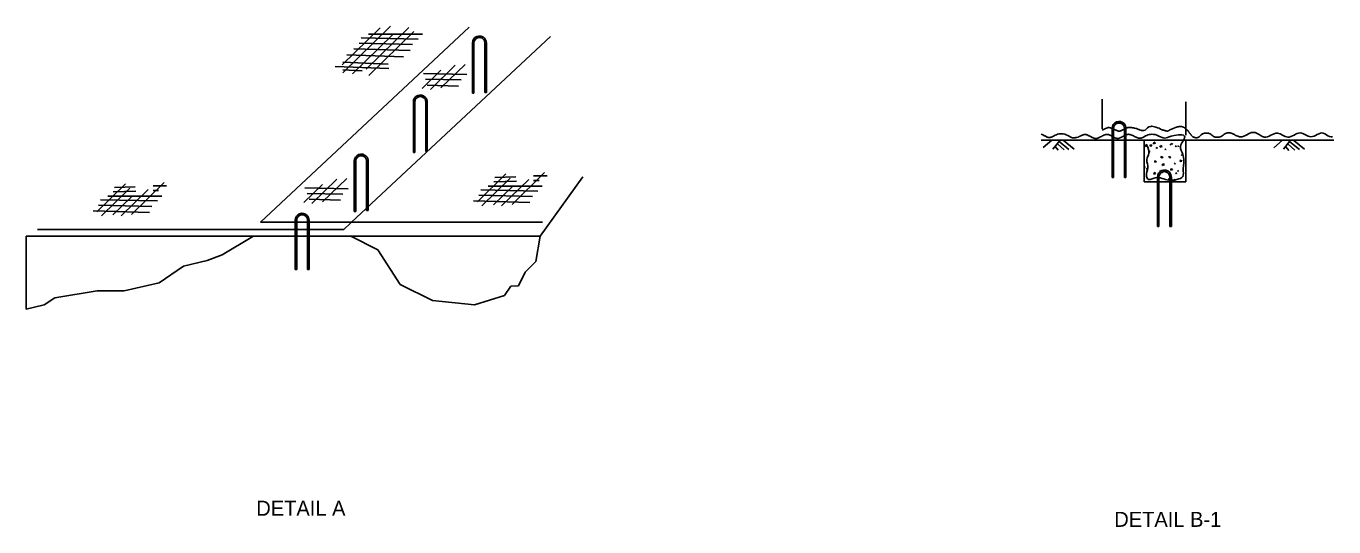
# Model space of a CAD drawing. Extents: x -772.7 to -720.5, y -341.5 to -314.9.
# Drawn here: x -772.66 to -757.01, y -341.49 to -335.5 of the extents above; entities that cross this region are included whole.
import ezdxf

# ---------------------------------------------------------------- set-up
doc = ezdxf.new("R2010")
doc.units = 0
for name, color, linetype in [('ls_AREA-EC-ROLLED-PRODUCT', 7, 'Continuous'), ('mc_SLOPE-PROTECTION', 7, 'Continuous'), ('str_Misc-Steel-A', 7, 'Continuous'), ('wpc_NO-PLOT', 7, 'Continuous'), ('wpc_TEMP-anno', 7, 'Continuous')]:
    doc.layers.add(name, color=color, linetype=linetype)

msp = doc.modelspace()

# ---------------------------------------------------------------- linework, layer by layer
at = {"layer": 'ls_AREA-EC-ROLLED-PRODUCT'}
for p, q in [((-769.859, -337.846), (-767.359, -335.512)), ((-768.427, -335.52), (-768.882, -335.963)), ((-768.301, -335.499), (-768.873, -336.056)), ((-768.081, -335.513), (-768.593, -336.012)), ((-768.769, -337.846), (-766.388, -335.623)), ((-768.279, -335.601), (-768.758, -336.068)), ((-768.654, -335.638), (-767.971, -335.653)), ((-768.566, -335.594), (-767.919, -335.594)), ((-768.024, -335.564), (-768.562, -336.088)), ((-768.823, -335.844), (-768.148, -335.866)), ((-768.742, -335.77), (-768.066, -335.792)), ((-768.676, -335.704), (-768.037, -335.719)), ((-768.962, -335.983), (-768.323, -336.005)), ((-768.874, -335.931), (-768.331, -335.953)), ((-767.526, -335.964), (-767.825, -336.255)), ((-767.41, -335.956), (-767.699, -336.237)), ((-768.874, -336.023), (-768.64, -336.034)), ((-767.699, -336.026), (-767.923, -336.245)), ((-767.908, -336.066), (-767.39, -336.078)), ((-767.883, -336.134), (-767.456, -336.143)), ((-767.861, -336.205), (-767.486, -336.217)), ((-759.255, -336.925), (-759.268, -336.929)), ((-759.266, -336.94), (-759.245, -336.937)), ((-759.262, -336.925), (-759.261, -336.938)), ((-759.245, -336.937), (-759.255, -336.925)), ((-759.2, -336.921), (-759.213, -336.925)), ((-759.211, -336.923), (-759.211, -336.936)), ((-759.211, -336.936), (-759.19, -336.933)), ((-759.19, -336.933), (-759.2, -336.921)), ((-759.174, -336.907), (-759.163, -336.89)), ((-759.147, -336.898), (-759.174, -336.907)), ((-759.166, -336.887), (-759.147, -336.898)), ((-759.095, -336.947), (-759.085, -336.93)), ((-759.068, -336.938), (-759.095, -336.947)), ((-759.088, -336.928), (-759.068, -336.938)), ((-758.969, -336.923), (-758.958, -336.906)), ((-758.961, -336.903), (-758.941, -336.913)), ((-758.901, -336.932), (-758.908, -336.936)), ((-758.907, -336.934), (-758.902, -336.942)), ((-758.902, -336.942), (-758.901, -336.932)), ((-758.901, -336.932), (-758.902, -336.933)), ((-758.871, -336.932), (-758.878, -336.936)), ((-758.877, -336.934), (-758.872, -336.942)), ((-758.872, -336.942), (-758.87, -336.932)), ((-758.87, -336.932), (-758.872, -336.933)), ((-759.216, -336.994), (-759.228, -336.994)), ((-759.226, -336.993), (-759.222, -337.005)), ((-759.222, -337.005), (-759.216, -336.994)), ((-759.14, -336.951), (-759.133, -336.96)), ((-759.14, -336.951), (-759.126, -336.955)), ((-759.133, -336.96), (-759.124, -336.959)), ((-759.124, -336.959), (-759.126, -336.955)), ((-759.067, -337.058), (-759.08, -337.062)), ((-759.077, -337.06), (-759.077, -337.073)), ((-759.077, -337.073), (-759.056, -337.07)), ((-759.056, -337.07), (-759.067, -337.058)), ((-759.024, -336.972), (-759.031, -336.975)), ((-759.03, -336.973), (-759.025, -336.981)), ((-759.025, -336.981), (-759.024, -336.971)), ((-759.024, -336.971), (-759.025, -336.972)), ((-758.974, -337.057), (-758.987, -337.061)), ((-758.984, -337.058), (-758.984, -337.071)), ((-758.984, -337.071), (-758.963, -337.069)), ((-758.963, -337.069), (-758.974, -337.057)), ((-758.829, -337.037), (-758.836, -337.04)), ((-758.835, -337.039), (-758.83, -337.047)), ((-758.83, -337.047), (-758.829, -337.036)), ((-758.829, -337.036), (-758.83, -337.037)), ((-766.457, -337.252), (-766.847, -337.632)), ((-759.274, -337.179), (-759.281, -337.182)), ((-759.28, -337.181), (-759.275, -337.189)), ((-759.275, -337.189), (-759.273, -337.178)), ((-759.273, -337.178), (-759.275, -337.18)), ((-759.251, -337.201), (-759.258, -337.205)), ((-759.256, -337.203), (-759.251, -337.211)), ((-759.251, -337.211), (-759.25, -337.201)), ((-759.25, -337.201), (-759.251, -337.202)), ((-759.153, -337.246), (-759.169, -337.261)), ((-759.145, -337.112), (-759.158, -337.116)), ((-759.156, -337.113), (-759.156, -337.126)), ((-759.156, -337.126), (-759.135, -337.124)), ((-759.148, -337.257), (-759.154, -337.25)), ((-759.135, -337.124), (-759.145, -337.112)), ((-759.087, -337.227), (-759.094, -337.231)), ((-759.093, -337.229), (-759.088, -337.237)), ((-759.088, -337.237), (-759.086, -337.227)), ((-759.086, -337.227), (-759.088, -337.228)), ((-759.068, -337.165), (-759.057, -337.148)), ((-759.04, -337.155), (-759.068, -337.165)), ((-759.06, -337.145), (-759.04, -337.155)), ((-759.016, -337.239), (-759.024, -337.242)), ((-759.022, -337.241), (-759.017, -337.249)), ((-759.017, -337.249), (-759.016, -337.239)), ((-759.016, -337.239), (-759.017, -337.24)), ((-758.953, -337.207), (-758.966, -337.211)), ((-758.963, -337.209), (-758.963, -337.222)), ((-758.963, -337.222), (-758.942, -337.219)), ((-758.942, -337.219), (-758.953, -337.207)), ((-758.913, -337.14), (-758.92, -337.143)), ((-758.919, -337.142), (-758.914, -337.15)), ((-758.914, -337.15), (-758.912, -337.139)), ((-758.912, -337.139), (-758.914, -337.141)), ((-758.897, -337.255), (-758.904, -337.258)), ((-758.898, -337.265), (-758.897, -337.254)), ((-758.897, -337.254), (-758.898, -337.256)), ((-758.876, -337.229), (-758.884, -337.232)), ((-758.882, -337.231), (-758.877, -337.239)), ((-758.877, -337.239), (-758.876, -337.228)), ((-758.876, -337.228), (-758.877, -337.229)), ((-758.84, -337.104), (-758.853, -337.108)), ((-758.851, -337.105), (-758.851, -337.118)), ((-758.851, -337.118), (-758.83, -337.116)), ((-758.83, -337.116), (-758.84, -337.104)), ((-771.473, -337.386), (-771.816, -337.72)), ((-771.011, -337.371), (-771.4, -337.751)), ((-771.143, -337.408), (-770.981, -337.408)), ((-769.115, -337.392), (-769.34, -337.611)), ((-768.943, -337.33), (-769.242, -337.621)), ((-768.826, -337.322), (-769.115, -337.603)), ((-766.92, -337.267), (-767.262, -337.601)), ((-766.868, -337.318), (-767.207, -337.648)), ((-767.067, -337.362), (-766.795, -337.355)), ((-767.052, -337.311), (-766.802, -337.303)), ((-766.648, -337.333), (-766.973, -337.65)), ((-766.589, -337.289), (-766.428, -337.289)), ((-766.589, -337.347), (-766.523, -337.347)), ((-759.169, -337.261), (-759.154, -337.27)), ((-759.154, -337.27), (-759.148, -337.257)), ((-758.976, -337.323), (-758.99, -337.327)), ((-758.987, -337.325), (-758.987, -337.338)), ((-758.987, -337.338), (-758.966, -337.335)), ((-758.966, -337.335), (-758.976, -337.323)), ((-758.936, -337.356), (-758.925, -337.339)), ((-758.908, -337.347), (-758.936, -337.356)), ((-758.928, -337.336), (-758.908, -337.347)), ((-758.903, -337.257), (-758.898, -337.265)), ((-771.422, -337.437), (-771.761, -337.767)), ((-771.686, -337.532), (-771.04, -337.532)), ((-771.4, -337.54), (-771.624, -337.758)), ((-771.62, -337.481), (-771.348, -337.474)), ((-771.605, -337.43), (-771.356, -337.422)), ((-771.202, -337.452), (-771.527, -337.768)), ((-771.143, -337.466), (-771.077, -337.466)), ((-769.325, -337.433), (-768.807, -337.444)), ((-769.299, -337.5), (-768.873, -337.51)), ((-767.243, -337.523), (-766.604, -337.538)), ((-767.221, -337.457), (-766.538, -337.472)), ((-767.133, -337.413), (-766.487, -337.413)), ((-766.846, -337.421), (-767.071, -337.639)), ((-771.862, -337.708), (-771.187, -337.73)), ((-771.796, -337.642), (-771.157, -337.657)), ((-771.774, -337.576), (-771.091, -337.591)), ((-769.277, -337.571), (-768.902, -337.583)), ((-767.309, -337.589), (-766.633, -337.611)), ((-769.859, -337.846), (-766.483, -337.846)), ((-768.859, -337.931), (-768.775, -337.853)), ((-772.527, -337.931), (-768.859, -337.931))]:
    msp.add_line(p, q, dxfattribs=at)
for points, degree in [([(-760.366, -336.815), (-760.339, -336.8), (-760.312, -336.786), (-760.231, -336.785), (-760.159, -336.828), (-760.139, -336.835), (-760.115, -336.838), (-760.097, -336.832), (-760.073, -336.826)], 3), ([(-759.783, -336.745), (-759.777, -336.741), (-759.771, -336.737), (-759.764, -336.734), (-759.761, -336.732), (-759.758, -336.73), (-759.754, -336.729), (-759.752, -336.728), (-759.751, -336.727), (-759.749, -336.726), (-759.747, -336.725), (-759.745, -336.724), (-759.744, -336.724), (-759.737, -336.72), (-759.73, -336.718), (-759.723, -336.715), (-759.722, -336.715), (-759.721, -336.715), (-759.72, -336.715), (-759.72, -336.714), (-759.719, -336.714), (-759.718, -336.714), (-759.716, -336.714), (-759.715, -336.713), (-759.713, -336.713), (-759.712, -336.713), (-759.71, -336.713), (-759.708, -336.713), (-759.707, -336.713), (-759.705, -336.713), (-759.703, -336.713), (-759.702, -336.713), (-759.7, -336.713), (-759.698, -336.713), (-759.696, -336.713), (-759.695, -336.714), (-759.693, -336.714), (-759.69, -336.714), (-759.686, -336.715), (-759.683, -336.716), (-759.67, -336.722), (-759.656, -336.728), (-759.642, -336.734), (-759.629, -336.74), (-759.615, -336.745), (-759.601, -336.751), (-759.598, -336.752), (-759.595, -336.753), (-759.591, -336.754), (-759.59, -336.754), (-759.588, -336.754), (-759.586, -336.754), (-759.585, -336.754), (-759.583, -336.754), (-759.581, -336.754), (-759.578, -336.754), (-759.575, -336.754), (-759.571, -336.754), (-759.57, -336.754), (-759.568, -336.753), (-759.567, -336.753), (-759.565, -336.752), (-759.563, -336.752), (-759.562, -336.751), (-759.56, -336.751), (-759.559, -336.75), (-759.557, -336.75), (-759.556, -336.749), (-759.554, -336.748), (-759.553, -336.748), (-759.55, -336.746), (-759.547, -336.745), (-759.544, -336.744), (-759.541, -336.742), (-759.538, -336.74), (-759.535, -336.739), (-759.532, -336.737), (-759.529, -336.736), (-759.526, -336.735)], 3), ([(-759.526, -336.735), (-759.501, -336.723), (-759.474, -336.71), (-759.446, -336.712), (-759.421, -336.714), (-759.396, -336.719), (-759.371, -336.726), (-759.358, -336.73), (-759.345, -336.738), (-759.332, -336.742), (-759.268, -336.759), (-759.222, -336.674), (-759.117, -336.714), (-759.066, -336.739)], 3), ([(-758.923, -336.808), (-758.757, -336.78), (-758.829, -336.883), (-758.865, -336.96), (-758.793, -337.055), (-758.823, -337.214), (-758.801, -337.311), (-758.888, -337.333), (-758.991, -337.35), (-759.063, -337.316), (-759.156, -337.307), (-759.197, -337.334), (-759.248, -337.339), (-759.26, -337.267), (-759.226, -337.169), (-759.274, -337.077), (-759.198, -337.013), (-759.258, -336.911)], 3), ([(-759.066, -336.739), (-759.002, -336.762), (-758.977, -336.74), (-758.94, -336.726), (-758.885, -336.702), (-758.822, -336.698), (-758.769, -336.739), (-758.745, -336.768), (-758.718, -336.804)], 2), ([(-758.718, -336.804), (-758.703, -336.823), (-758.69, -336.827), (-758.639, -336.846), (-758.585, -336.777), (-758.533, -336.779), (-758.492, -336.78), (-758.452, -336.826), (-758.411, -336.827), (-758.361, -336.829), (-758.31, -336.775), (-758.26, -336.776), (-758.244, -336.777), (-758.228, -336.783), (-758.212, -336.791)], 3), ([(-760.515, -336.79), (-760.504, -336.795), (-760.493, -336.801), (-760.482, -336.807), (-760.469, -336.813), (-760.456, -336.82), (-760.442, -336.827), (-760.439, -336.828), (-760.436, -336.829), (-760.433, -336.83), (-760.431, -336.83), (-760.429, -336.831), (-760.428, -336.831), (-760.426, -336.831), (-760.424, -336.831), (-760.423, -336.831), (-760.419, -336.832), (-760.416, -336.832), (-760.413, -336.832), (-760.411, -336.832), (-760.41, -336.831), (-760.408, -336.831), (-760.406, -336.831), (-760.405, -336.83), (-760.403, -336.83), (-760.402, -336.829), (-760.4, -336.829), (-760.398, -336.828), (-760.397, -336.828), (-760.395, -336.828), (-760.394, -336.827), (-760.391, -336.826), (-760.387, -336.825), (-760.384, -336.824), (-760.381, -336.822), (-760.378, -336.821), (-760.375, -336.819), (-760.372, -336.818), (-760.369, -336.816), (-760.366, -336.815)], 3), ([(-760.073, -336.826), (-760.069, -336.825), (-760.068, -336.825), (-760.067, -336.824), (-760.06, -336.821), (-760.053, -336.817), (-760.046, -336.814), (-760.042, -336.812), (-760.039, -336.81), (-760.035, -336.809), (-760.034, -336.808), (-760.032, -336.807), (-760.03, -336.807), (-760.028, -336.806), (-760.027, -336.805), (-760.025, -336.804), (-760.018, -336.802), (-760.011, -336.799), (-760.003, -336.797), (-760.003, -336.797), (-760.002, -336.797), (-760.001, -336.797), (-760, -336.796), (-759.999, -336.796), (-759.999, -336.796), (-759.997, -336.796), (-759.995, -336.796), (-759.994, -336.796), (-759.992, -336.795), (-759.99, -336.795), (-759.989, -336.795), (-759.987, -336.795), (-759.986, -336.796), (-759.984, -336.796), (-759.982, -336.796), (-759.981, -336.796), (-759.979, -336.796), (-759.977, -336.796), (-759.975, -336.797), (-759.974, -336.797), (-759.97, -336.798), (-759.967, -336.799), (-759.964, -336.8), (-759.951, -336.807), (-759.937, -336.813), (-759.924, -336.82), (-759.911, -336.826), (-759.897, -336.833), (-759.884, -336.839), (-759.881, -336.84), (-759.878, -336.841), (-759.874, -336.842), (-759.873, -336.842), (-759.871, -336.843), (-759.869, -336.843), (-759.867, -336.843), (-759.866, -336.843), (-759.864, -336.843), (-759.861, -336.843), (-759.857, -336.843), (-759.854, -336.843), (-759.853, -336.843), (-759.851, -336.843), (-759.849, -336.842), (-759.848, -336.842), (-759.846, -336.842), (-759.845, -336.841), (-759.843, -336.841), (-759.841, -336.84), (-759.84, -336.84), (-759.838, -336.839), (-759.837, -336.839), (-759.835, -336.838), (-759.832, -336.837), (-759.829, -336.836), (-759.826, -336.834), (-759.823, -336.833), (-759.82, -336.832), (-759.817, -336.83), (-759.814, -336.828), (-759.811, -336.827), (-759.808, -336.825)], 3), ([(-759.284, -336.823), (-759.257, -336.808), (-759.23, -336.793), (-759.149, -336.79), (-759.076, -336.831), (-759.056, -336.837), (-759.025, -336.84), (-758.976, -336.82), (-758.923, -336.808)], 3)]:
    msp.add_open_spline(points, degree=degree, dxfattribs=at)
for points in [[(-758.212, -336.791), (-758.173, -336.813), (-758.128, -336.824), (-757.98, -336.77), (-757.882, -336.813)], [(-757.882, -336.813), (-757.844, -336.827), (-757.686, -336.779), (-757.564, -336.827), (-757.413, -336.776), (-757.287, -336.823), (-757.138, -336.779), (-757.063, -336.821), (-757.027, -336.824)], [(-759.808, -336.825), (-759.805, -336.823), (-759.784, -336.813), (-759.773, -336.808), (-759.768, -336.806), (-759.763, -336.803), (-759.741, -336.796), (-759.739, -336.796), (-759.736, -336.795), (-759.731, -336.794), (-759.727, -336.794), (-759.722, -336.795), (-759.717, -336.795), (-759.712, -336.796), (-759.702, -336.799), (-759.662, -336.819), (-759.622, -336.838), (-759.612, -336.841), (-759.607, -336.842), (-759.602, -336.842), (-759.592, -336.842), (-759.587, -336.841), (-759.582, -336.84), (-759.578, -336.839), (-759.573, -336.837), (-759.564, -336.833), (-759.555, -336.829), (-759.546, -336.824)], [(-759.546, -336.824), (-759.542, -336.822), (-759.521, -336.812), (-759.511, -336.807), (-759.506, -336.805), (-759.5, -336.802), (-759.479, -336.795), (-759.476, -336.795), (-759.474, -336.794), (-759.469, -336.793), (-759.464, -336.793), (-759.459, -336.794), (-759.454, -336.794), (-759.449, -336.795), (-759.44, -336.798), (-759.399, -336.818), (-759.359, -336.837), (-759.35, -336.84), (-759.345, -336.841), (-759.339, -336.841), (-759.33, -336.841), (-759.325, -336.84), (-759.32, -336.839), (-759.315, -336.838), (-759.311, -336.836), (-759.301, -336.832), (-759.292, -336.828), (-759.284, -336.823)]]:
    msp.add_spline(points, degree=3, dxfattribs=at)
at = {"layer": 'mc_SLOPE-PROTECTION'}
for p, q in [((-759.283, -336.862), (-760.514, -336.862)), ((-760.386, -336.862), (-760.489, -336.953)), ((-760.489, -336.862), (-759.771, -336.862)), ((-760.289, -336.863), (-760.374, -336.97)), ((-760.347, -336.939), (-760.31, -336.985)), ((-760.319, -336.908), (-760.24, -336.98)), ((-760.298, -336.879), (-760.182, -336.974)), ((-760.25, -336.863), (-760.12, -336.97)), ((-758.783, -336.862), (-759.283, -336.862)), ((-759.283, -336.862), (-759.283, -337.362)), ((-758.783, -336.862), (-758.783, -337.362)), ((-758.783, -336.862), (-757.012, -336.865)), ((-757.628, -336.865), (-757.73, -336.956)), ((-757.73, -336.865), (-757.012, -336.865)), ((-757.531, -336.865), (-757.615, -336.973)), ((-757.588, -336.942), (-757.551, -336.987)), ((-757.56, -336.911), (-757.481, -336.983)), ((-757.539, -336.882), (-757.423, -336.977)), ((-757.491, -336.866), (-757.362, -336.972)), ((-766.512, -338.014), (-766.001, -337.303)), ((-759.283, -337.362), (-758.783, -337.362)), ((-772.662, -338.014), (-766.512, -338.014)), ((-772.662, -338.014), (-770.054, -338.014)), ((-772.662, -338.886), (-772.662, -338.014)), ((-769.95, -338.015), (-770.318, -338.236)), ((-770.054, -338.014), (-770.128, -338.014)), ((-770.128, -338.014), (-769.95, -338.015)), ((-766.524, -338.014), (-768.775, -338.014)), ((-768.775, -338.014), (-768.455, -338.174)), ((-766.562, -338.317), (-766.512, -338.014)), ((-766.512, -338.014), (-766.524, -338.014)), ((-768.455, -338.174), (-768.185, -338.591)), ((-770.497, -338.302), (-770.78, -338.37)), ((-770.318, -338.236), (-770.497, -338.302)), ((-766.69, -338.444), (-766.562, -338.317)), ((-770.78, -338.37), (-771.071, -338.572)), ((-766.77, -338.605), (-766.69, -338.444)), ((-771.071, -338.572), (-771.49, -338.668)), ((-768.185, -338.591), (-767.801, -338.781)), ((-766.938, -338.724), (-766.862, -338.611)), ((-766.862, -338.611), (-766.77, -338.605)), ((-772.318, -338.751), (-772.448, -338.833)), ((-771.812, -338.665), (-772.318, -338.751)), ((-771.49, -338.668), (-771.812, -338.665)), ((-767.801, -338.781), (-767.296, -338.836)), ((-767.296, -338.836), (-766.938, -338.724)), ((-772.448, -338.833), (-772.662, -338.886))]:
    msp.add_line(p, q, dxfattribs=at)
at = {"layer": 'str_Misc-Steel-A'}
for p, q in [((-767.321, -335.722), (-767.321, -335.7)), ((-767.321, -336.301), (-767.321, -335.711)), ((-767.303, -335.725), (-767.303, -335.702)), ((-767.303, -336.301), (-767.303, -335.713)), ((-767.173, -335.794), (-767.173, -335.701)), ((-767.173, -336.293), (-767.173, -335.794)), ((-767.154, -335.794), (-767.154, -335.7)), ((-767.154, -336.293), (-767.154, -335.794)), ((-767.321, -336.301), (-767.303, -336.301)), ((-767.173, -336.293), (-767.154, -336.293)), ((-768.028, -336.43), (-768.028, -336.407)), ((-768.028, -337.009), (-768.028, -336.418)), ((-768.01, -336.432), (-768.01, -336.409)), ((-768.01, -337.009), (-768.01, -336.42)), ((-767.88, -336.501), (-767.88, -336.408)), ((-767.861, -336.501), (-767.861, -336.407)), ((-767.88, -337), (-767.88, -336.501)), ((-767.861, -337), (-767.861, -336.501)), ((-759.666, -337.312), (-759.666, -336.723)), ((-759.648, -337.312), (-759.648, -336.725)), ((-759.518, -337.312), (-759.518, -336.724)), ((-759.5, -337.312), (-759.5, -336.723)), ((-768.028, -337.009), (-768.01, -337.009)), ((-767.88, -337), (-767.861, -337)), ((-768.735, -337.137), (-768.735, -337.114)), ((-768.735, -337.716), (-768.735, -337.125)), ((-768.717, -337.139), (-768.717, -337.116)), ((-768.717, -337.716), (-768.717, -337.127)), ((-768.587, -337.208), (-768.587, -337.115)), ((-768.587, -337.707), (-768.587, -337.208)), ((-768.568, -337.208), (-768.568, -337.114)), ((-768.568, -337.707), (-768.568, -337.208)), ((-759.666, -337.312), (-759.648, -337.312)), ((-759.518, -337.312), (-759.5, -337.312)), ((-759.123, -337.895), (-759.123, -337.305)), ((-759.105, -337.895), (-759.105, -337.307)), ((-758.975, -337.895), (-758.975, -337.306)), ((-758.957, -337.895), (-758.957, -337.305)), ((-768.735, -337.716), (-768.717, -337.716)), ((-768.587, -337.707), (-768.568, -337.707)), ((-769.442, -337.931), (-769.442, -337.821)), ((-769.424, -337.931), (-769.424, -337.823)), ((-769.294, -337.931), (-769.294, -337.822)), ((-769.276, -337.931), (-769.276, -337.821)), ((-769.442, -338.411), (-769.442, -337.931)), ((-769.424, -338.411), (-769.424, -337.931)), ((-769.294, -338.411), (-769.294, -337.931)), ((-769.276, -338.411), (-769.276, -337.931)), ((-759.123, -337.895), (-759.105, -337.895)), ((-758.975, -337.895), (-758.957, -337.895)), ((-769.442, -338.411), (-769.424, -338.411)), ((-769.294, -338.411), (-769.276, -338.411))]:
    msp.add_line(p, q, dxfattribs=at)
for centre, radius, start, end in [((-767.238, -335.7), 0.0833, 44.086, 180), ((-767.238, -335.7), 0.065, 359.9994, 180), ((-767.238, -335.7), 0.0833, 359.9994, 44.086), ((-767.945, -336.407), 0.0833, 44.086, 180), ((-767.945, -336.407), 0.065, 359.9994, 180), ((-767.945, -336.407), 0.0833, 359.9994, 44.086), ((-759.583, -336.723), 0.0833, 44.086, 180), ((-759.583, -336.723), 0.065, 359.9994, 180), ((-759.583, -336.723), 0.0833, 359.9994, 44.086), ((-768.652, -337.114), 0.0833, 44.086, 180), ((-768.652, -337.114), 0.065, 359.9994, 180), ((-768.652, -337.114), 0.0833, 359.9994, 44.086), ((-759.04, -337.305), 0.0833, 44.086, 180), ((-759.04, -337.305), 0.065, 359.9994, 180), ((-759.04, -337.305), 0.0833, 359.9994, 44.086), ((-769.359, -337.821), 0.0833, 44.086, 180), ((-769.359, -337.821), 0.065, 359.9994, 180), ((-769.359, -337.821), 0.0833, 359.9994, 44.086)]:
    msp.add_arc(centre, radius, start, end, dxfattribs=at)
at = {"layer": 'wpc_TEMP-anno'}
for p, q in [((-759.783, -336.726), (-759.783, -336.371)), ((-758.783, -336.804), (-758.783, -336.406))]:
    msp.add_line(p, q, dxfattribs=at)

# ---------------------------------------------------------------- texts
at = {"layer": 'wpc_NO-PLOT'}
for s, p in [('DETAIL A', (-769.908, -341.358)), ('DETAIL B-1', (-759.64, -341.491))]:
    msp.add_text(s, height=0.1795, dxfattribs=at).set_placement(p)

doc.saveas('drawing.dxf')
